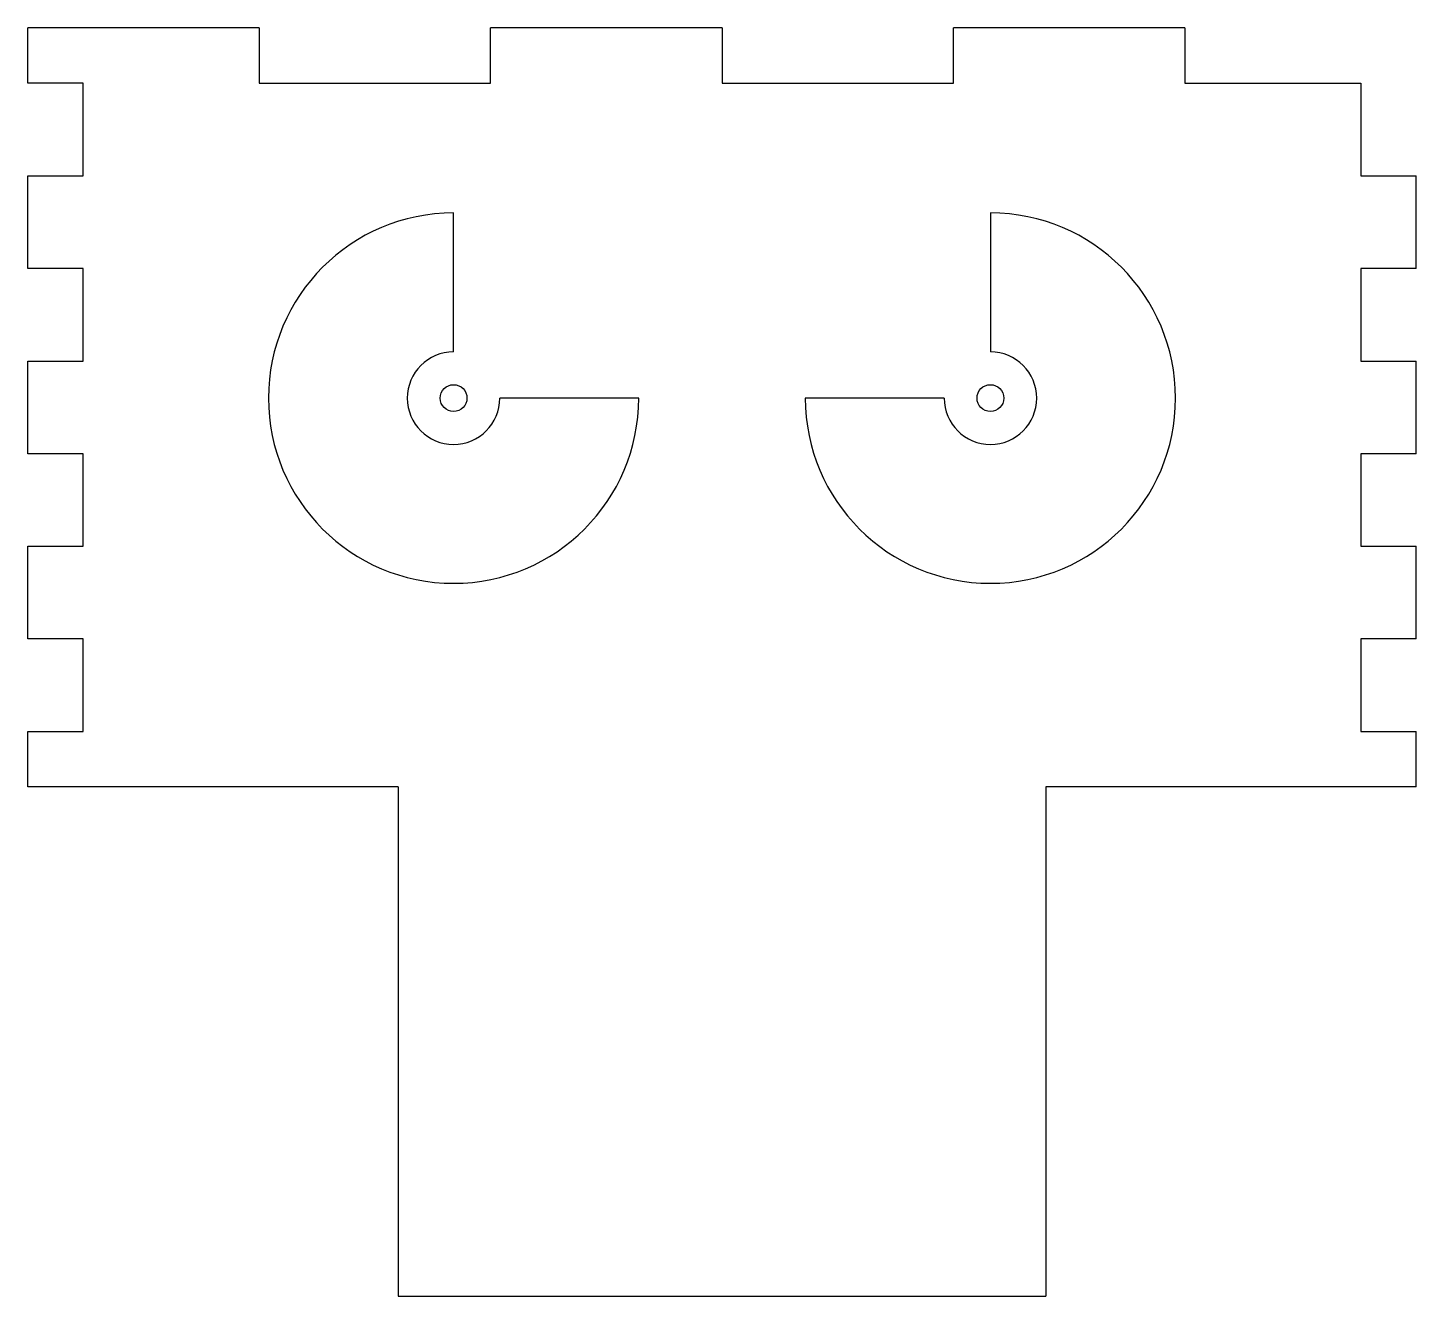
# Model space of a CAD drawing. Header units: millimetres. Extents: x -75 to 75, y -96 to 41.
import ezdxf

# ---------------------------------------------------------------- set-up
doc = ezdxf.new("R2010")
doc.units = ezdxf.units.MM

msp = doc.modelspace()

# ---------------------------------------------------------------- linework, layer by layer
at = {"color": 7, "linetype": 'Continuous', "lineweight": 25}
for p, q in [((-50, 41), (-75, 41)), ((-75, 35), (-75, 41)), ((-50, 41), (-50, 35)), ((0, 41), (-25, 41)), ((-25, 35), (-25, 41)), ((0, 41), (0, 35)), ((50, 41), (25, 41)), ((25, 35), (25, 41)), ((50, 41), (50, 35)), ((-69, 35), (-75, 35)), ((-69, 25), (-69, 35)), ((-50, 35), (-25, 35)), ((0, 35), (25, 35)), ((50, 35), (69, 35)), ((69, 35), (69, 25)), ((-75, 25), (-69, 25)), ((-75, 15), (-75, 25)), ((69, 25), (75, 25)), ((75, 15), (75, 25)), ((-29, 6), (-29, 21)), ((29, 21), (29, 6)), ((-69, 15), (-75, 15)), ((-69, 5), (-69, 15)), ((69, 15), (69, 5)), ((75, 15), (69, 15)), ((-75, 5), (-69, 5)), ((-75, -5), (-75, 5)), ((69, 5), (75, 5)), ((75, -5), (75, 5)), ((-9, 1), (-24, 1)), ((24, 1), (9, 1)), ((-69, -5), (-75, -5)), ((-69, -15), (-69, -5)), ((69, -5), (69, -15)), ((75, -5), (69, -5)), ((-75, -15), (-69, -15)), ((-75, -25), (-75, -15)), ((69, -15), (75, -15)), ((75, -25), (75, -15)), ((-69, -25), (-75, -25)), ((-69, -35), (-69, -25)), ((69, -25), (69, -35)), ((75, -25), (69, -25)), ((-75, -35), (-69, -35)), ((-75, -41), (-75, -35)), ((69, -35), (75, -35)), ((75, -41), (75, -35)), ((-35, -41), (-75, -41)), ((-35, -41), (-35, -96)), ((35, -41), (35, -96)), ((75, -41), (35, -41)), ((-35, -96), (35, -96))]:
    msp.add_line(p, q, dxfattribs=at)
for centre in [(-29, 1), (29, 1)]:
    msp.add_circle(centre, 1.45, dxfattribs=at)
for centre, radius, start, end in [((-29, 1), 20, 90, 0), ((29, 1), 20, 180, 90), ((-29, 1), 5, 90, 0), ((29, 1), 5, 180, 90)]:
    msp.add_arc(centre, radius, start, end, dxfattribs=at)

doc.saveas('drawing.dxf')
